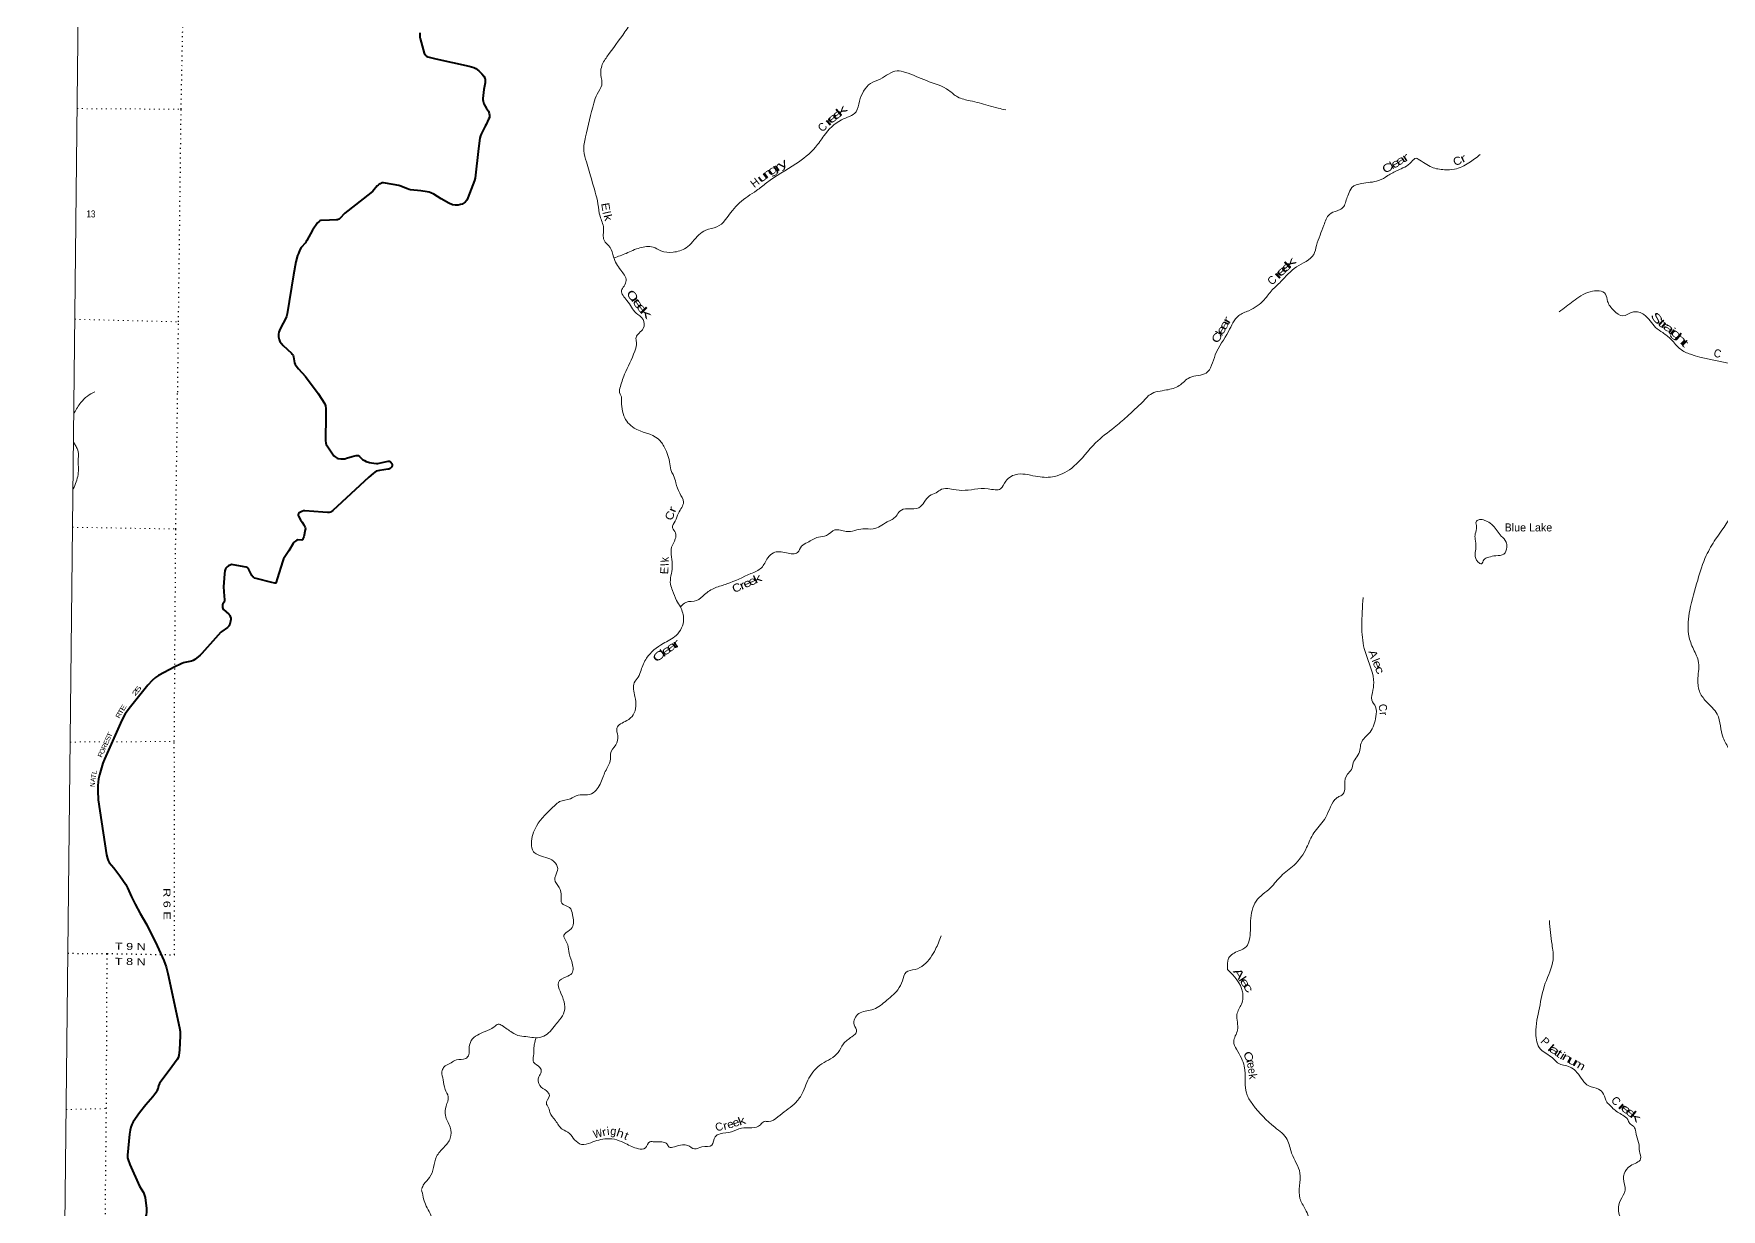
# Model space of a CAD drawing. Header units: feet. Extents: x -254670 to 6, y -549186 to -364975.
# Drawn here: x -254670 to -212493, y -476851 to -447486 of the extents above; entities that cross this region are included whole.
import ezdxf
from ezdxf.enums import TextEntityAlignment as Align

# ---------------------------------------------------------------- set-up
doc = ezdxf.new("R2010")
doc.units = ezdxf.units.FT
doc.header["$LTSCALE"] = 80
doc.linetypes.add('DOTTED', pattern=[1.5, 0.3, -1.2])
for name, color, linetype, lineweight in [('26', 7, 'Continuous', 40), ('39', 7, 'Continuous', 13), ('4', 7, 'Continuous', 13), ('6', 7, 'DOTTED', 25), ('7', 7, 'DOTTED', 13)]:
    doc.layers.add(name, color=color, linetype=linetype, lineweight=lineweight)
doc.layers.add('27', color=7, linetype='Continuous')
doc.layers.add('41', color=7, linetype='Continuous')

msp = doc.modelspace()

# ---------------------------------------------------------------- linework, layer by layer
at = {"layer": '26'}
for points in [[(-245017.01, -447465.41), (-245023.12, -447531.09), (-245022.36, -447566.99), (-245014.76, -447607.95), (-244908.47, -447967.29), (-244895.65, -447999.3), (-244875.8, -448025.27), (-244852.9, -448045.13), (-244821.75, -448061.16), (-244621.93, -448114.76), (-243785.96, -448295.64), (-243673.57, -448328.5), (-243620.14, -448352.94), (-243542.28, -448414.04), (-243473.58, -448484.31), (-243423.2, -448543.89), (-243395.72, -448586.66), (-243386.22, -448631.83), (-243389.61, -448711.92), (-243416.45, -448874.36), (-243445.34, -449100.7), (-243445.34, -449129.72), (-243439.53, -449169.24), (-243417.86, -449232.07), (-243350.27, -449349.53), (-243307.94, -449423.02), (-243289.62, -449474.95), (-243279.71, -449518.5), (-243275.91, -449551.35), (-243282.76, -449579.6), (-243300.31, -449623.13), (-243359.08, -449749.1), (-243384.09, -449797.75)], [(-243384.09, -449797.75), (-243489.63, -449989.77), (-243506.49, -450035.84), (-243521.69, -450096.7), (-243556.07, -450354.38), (-243638.86, -451090.15), (-243656.05, -451150.74), (-243817.92, -451585.26), (-243847.65, -451643.39), (-243890.4, -451690.75), (-243933.14, -451724.36), (-243958.34, -451738.87), (-244005.44, -451752.82), (-244064.43, -451767.13), (-244091.16, -451767.89), (-244130.08, -451767.13), (-244201.83, -451756.43), (-244297.91, -451717.73), (-244484.8, -451612.13), (-244670.53, -451493.7), (-244743.14, -451459.11), (-244783.51, -451443.29), (-244833.89, -451432.59), (-244991.18, -451408.71), (-245249.71, -451384.24), (-245288.07, -451378.37), (-245329.29, -451363.09), (-245477.07, -451298.03), (-245497.22, -451289.77), (-245541.5, -451277.55), (-245881.18, -451214.15), (-245928.51, -451212.63), (-245960.57, -451212.63), (-245984.99, -451217.21), (-246015.53, -451232.49), (-246036.9, -451246.23), (-246059.8, -451264.57), (-246083.1, -451287.77), (-246194.14, -451414.27), (-246246.65, -451461.76), (-246893.61, -451969.03), (-247017.78, -452100.92), (-247036.1, -452116.2), (-247058.89, -452126.92), (-247080.37, -452133), (-247106.33, -452137.58), (-247279.93, -452141.25), (-247492.57, -452151.33), (-247518.52, -452158.97), (-247539.41, -452173.01), (-247575.01, -452207.85), (-247701.67, -452389.2), (-247844.65, -452651.92), (-247858.21, -452677.59), (-247879.59, -452706.62), (-247983.4, -452825.77), (-248017.22, -452884.01), (-248055.15, -452970.89), (-248074.24, -453026.65), (-248116.7, -453185.63), (-248180.44, -453509.95), (-248339.5, -454481.45), (-248355.91, -454551.95), (-248375.76, -454603.89), (-248439.86, -454716.77), (-248476.52, -454787.2), (-248528.43, -454895.65), (-248545.98, -454937.67), (-248552.91, -454990.04), (-248552.09, -455055.29), (-248536.82, -455120.98), (-248518.5, -455171.39), (-248480.63, -455224.27), (-248436.06, -455275.26), (-248229.21, -455462.39), (-248207.83, -455489.89), (-248196.38, -455506.27), (-248186.46, -455526.55), (-248177.3, -455557.1), (-248149.56, -455703.91), (-248136.08, -455744.99), (-248114.71, -455781.66), (-248055.81, -455856.15), (-247874.37, -456046.03), (-247561.71, -456474.86)], [(-247561.71, -456474.86), (-247396.65, -456730.37), (-247385.88, -456753.43), (-247380.31, -456779.45), (-247371.29, -456849.08), (-247368.23, -457009.85), (-247378.09, -457654.8), (-247370.09, -457707.74), (-247358.95, -457743.05), (-247322.83, -457805.85), (-247165.69, -458025.85), (-247137.93, -458051.55), (-247114.72, -458069.2), (-247089.64, -458085), (-247057.14, -458095.22), (-246997.71, -458108.23), (-246937.53, -458107.65), (-246891.84, -458100.79), (-246854.7, -458091.5), (-246708.5, -458042.77), (-246611.39, -458019.02), (-246585.39, -458017.16), (-246563.98, -458023.57), (-246529.67, -458045.04), (-246452.23, -458118.71), (-246405.23, -458150.04), (-246361.58, -458168.63), (-246276.2, -458196.17), (-246227.86, -458207.66), (-246169.35, -458215.09), (-246099.7, -458219.74), (-246066.27, -458219.74), (-246035.62, -458213.74), (-245814.14, -458163.51), (-245795.57, -458161.65), (-245780.62, -458165.09), (-245763.07, -458174.66), (-245744.49, -458191.39), (-245722.21, -458220.19), (-245716.63, -458233.2), (-245714.94, -458249.9), (-245714.78, -458277.8), (-245721.28, -458297.32), (-245727.78, -458311.26), (-245747.51, -458332.08), (-245758.42, -458341.92), (-245776.53, -458353.53), (-245792.78, -458359.58), (-245817.9, -458363.79), (-245918.25, -458375.22), (-246024.65, -458392.64), (-246073.7, -458403.71), (-246108.99, -458416.72), (-246146.13, -458435.31), (-246189.57, -458467.97), (-246294.44, -458565.78), (-247197.9, -459394.05), (-247256.8, -459435.14), (-247290.23, -459446.3), (-247326.58, -459447.5), (-247442.85, -459438.73), (-247891.9, -459401.78), (-247926.35, -459404.48), (-247966.28, -459417.49), (-248016.43, -459441.65), (-248035.93, -459457.45), (-248052.65, -459477.89), (-248061.01, -459495.54), (-248061.93, -459504.84), (-248059.07, -459519.29), (-248052.65, -459538.29), (-248003.54, -459626.13), (-247962.42, -459687.79)], [(-247962.42, -459687.79), (-247916.07, -459757.29), (-247898.96, -459784.99), (-247886.89, -459819.37), (-247880.38, -459851.89), (-247882.7, -459878.06), (-247921.87, -460056.65), (-247940.27, -460104.18), (-247947.7, -460119.05), (-247955.6, -460129.73), (-247968.46, -460134.73), (-248066.72, -460132.1), (-248092.57, -460139.49), (-248129.72, -460159.93), (-248155.72, -460178.52), (-248170.12, -460194.77), (-248187.56, -460215.75), (-248294.97, -460401.95), (-248424.54, -460606.1), (-248446.38, -460655.2), (-248583.95, -461105.44), (-248607.96, -461186.71), (-248620.66, -461207.69), (-248645.11, -461209.02), (-248716.86, -461195.04), (-249113.39, -461096.12), (-249149.36, -461083.56), (-249177.22, -461063.12), (-249192.08, -461051.97), (-249217.2, -461015.09), (-249290.55, -460869.96), (-249316.52, -460834.53), (-249335.09, -460819.67), (-249364.38, -460807.21), (-249688.95, -460748.92), (-249720.48, -460748.11), (-249746.48, -460751.83), (-249798.48, -460775.99), (-249835.63, -460800.15), (-249865.94, -460832.21), (-249876.49, -460852.18), (-249891.35, -460898.64), (-249902.91, -460978.67), (-249926.89, -461300.02), (-249908.24, -461537.25), (-249901.1, -461622.05), (-249902.93, -461655.83), (-249906.68, -461671.3), (-249912.25, -461681.52), (-249945.21, -461730.3), (-249950.32, -461740.06), (-249953.67, -461755.99), (-249955.43, -461786.99), (-249951.71, -461820.44), (-249942.43, -461846.46), (-249928.25, -461866.66), (-249796.59, -461986.04), (-249783.16, -462001.17), (-249772.94, -462018.82), (-249760.87, -462046.7), (-249747.87, -462083.87), (-249744.16, -462101.52), (-249745.25, -462120.98), (-249769.7, -462231.14), (-249781.3, -462258.56), (-249795.7, -462283.18), (-249811.02, -462301.3), (-249830.67, -462319.38), (-249967.03, -462414.67), (-249991.8, -462434.92), (-250131.07, -462582.75), (-250470.82, -462971.72), (-250510.68, -463010.39), (-250645.4, -463120.39), (-250685.98, -463145.94), (-250727.12, -463161.28), (-250890.56, -463191.01), (-250927, -463204.72), (-250970.42, -463220.75), (-251002, -463235.62)], [(-251002, -463235.62), (-251146.21, -463303.82), (-251549.89, -463518.09), (-251579.61, -463536.68), (-251627.14, -463570.08), (-251712.4, -463645.4), (-251818.8, -463757.77), (-252255.25, -464301.6), (-252381.02, -464477.96), (-252469.84, -464635.83), (-252904.77, -465607.88), (-252941.5, -465703.9), (-253027.35, -465998.15), (-253050.14, -466097.06), (-253068.21, -466262.04), (-253071.99, -466398.33), (-253057.27, -466621.47), (-252850.83, -467993.15), (-252826.76, -468090.72), (-252808.18, -468139.04), (-252785.81, -468188.47), (-252666.28, -468325.85), (-252519.06, -468525.7), (-252366.15, -468741.17), (-252324.26, -468820.29), (-252225.32, -469045.95), (-252138.18, -469233.37), (-252009.16, -469459.22), (-251840.38, -469745.61), (-251584.76, -470267.63), (-251418.49, -470638.4), (-251363.23, -470792.85), (-251320.11, -470958.5), (-251025.2, -472316.76), (-251011.88, -472413.21), (-251006.62, -472519.33), (-251026.61, -472867.24), (-251043.77, -473009.95), (-251058.63, -473067.56), (-251084.24, -473114.04), (-251215.68, -473294.06), (-251358.16, -473486.93)], [(-251358.16, -473486.93), (-251492.3, -473657.6), (-251523.01, -473710.1), (-251549.88, -473769.1), (-251572.17, -473849.01), (-251590.3, -473894.54), (-251622.31, -473945.65), (-251691.45, -474040.6), (-251865.11, -474238.45), (-252028.79, -474444.39), (-252186.55, -474666.45), (-252217.56, -474732.68), (-252239.85, -474803.3), (-252260.28, -474877.64), (-252276.66, -474979.35), (-252323.91, -475503.51), (-252322.49, -475564.32), (-252307.63, -475620.07), (-252267.1, -475730.93), (-252025.64, -476274.96), (-251987.76, -476338.28)], [(-251987.76, -476338.28), (-251930.32, -476434.3), (-251902.74, -476504.67), (-251887.88, -476558.57), (-251865.72, -476699.94), (-251854.45, -476824.32), (-251853.52, -476886.58), (-251855.38, -476920.03), (-251863.74, -476989.72), (-251902.4, -477135.75), (-251973.95, -477362.37), (-252088.21, -477689.18)]]:
    msp.add_lwpolyline(points, dxfattribs=at)
at = {"layer": '39'}
for points in [[(-227897.2, -445365.16), (-228236.91, -445401.37), (-228494.25, -445519.94), (-228685.19, -445497.87), (-229133.48, -445606.43), (-229825.01, -445763.23), (-229983.89, -445925.99), (-230281.48, -446112.88), (-230593.06, -446159.13), (-231003.06, -446100.93), (-231332.69, -446070.84), (-231997.93, -445936.34), (-232675.23, -445807.86), (-233406.81, -445697.47), (-233639.95, -445657.32), (-233816.67, -445380.1), (-234047.54, -444859.8), (-234310.72, -444634.82), (-234541.81, -444514.31), (-234700.62, -444556.53), (-235148.99, -444795.67), (-235275.67, -444890.11), (-235543.03, -444948.42), (-235742.04, -444984.61), (-236097.75, -444872.16), (-236540.01, -444968.66), (-236716.98, -445137.44), (-237102.98, -445284.16), (-237748.34, -445535.39), (-238092.21, -445830.77), (-238556.67, -446094.02), (-239216.02, -446212.65), (-239489.45, -446351.32), (-239602.2, -446690.86), (-239708.96, -447106.75), (-239894.07, -447440.28), (-240344.66, -448061.14), (-240483.49, -448326.35), (-240495.66, -448517.21), (-240473.69, -448770.35), (-240588.38, -448991.36), (-240670.92, -449216.39), (-240878.42, -450064.23), (-240922.83, -450409.8), (-240856.65, -450687.03), (-240724.25, -451145.08), (-240569.81, -451737.72), (-240515.71, -452043.09), (-240427.43, -452342.42), (-240415.54, -452643.78), (-240264.89, -452822.56), (-240180.6, -453057.6), (-239997.87, -453393.09), (-239863.34, -453646.21), (-239915.68, -453790.86), (-239978.06, -453903.38), (-239843.52, -454146.45), (-239616.56, -454461.84), (-239439.77, -454622.54), (-239435.88, -454847.55), (-239616.9, -455074.6), (-239608.93, -455193.13), (-239649.26, -455418.15), (-239902.83, -455992.77), (-240019.61, -456342.36), (-240033.72, -456414.69), (-239979.52, -456553.45)], [(-240164.97, -453086.53), (-239862.97, -452971.17), (-239519.18, -452832.49), (-239191.54, -452818.38), (-238994.61, -452906.75), (-238689.11, -452942.87), (-238367.45, -452834.33), (-238045.67, -452510.83), (-237872.74, -452394.27), (-237597.32, -452311.86), (-237207.15, -451899.95), (-236823.05, -451548.31), (-236605.89, -451403.63), (-236354.53, -451208.71), (-235622.62, -450734.47), (-235131.95, -450320.53), (-234920.74, -450035.22), (-234480.33, -449637.36), (-234116.41, -449434.4), (-234029.83, -449173.21), (-233754.21, -448727.16), (-233510.94, -448616.62), (-233090.74, -448413.65), (-232879.7, -448449.78), (-232359.23, -448656.63), (-231796.56, -448901.65), (-231579.57, -449064.35), (-231262.04, -449158.73), (-230817.9, -449277.2), (-230566.68, -449343.46), (-230375.76, -449387.63)], [(-221912.15, -451775.87), (-221813.27, -451495.67), (-221726.83, -451328.84), (-221483.92, -451224.55), (-221056.42, -451152.67), (-220823.52, -451030.27), (-220582.59, -450897.82), (-220235.24, -450687.07), (-220118.76, -450596.7), (-220070.62, -450616.87), (-219725.64, -450822.44), (-219412.64, -450881.14), (-219161.79, -450871.39), (-218800.43, -450710.93), (-218517.29, -450502.11)], [(-226947.49, -456681.23), (-226761.69, -456495.08), (-226357.61, -456384.52), (-226037.96, -456275.99), (-225778.56, -456075.04), (-225368.46, -455962.48), (-225139.06, -455510.41), (-224807.09, -454921.71), (-224553.61, -454525.89), (-224296.26, -454403.3), (-223914.2, -454130.01), (-223713.07, -453884.88), (-223501.9, -453677.92), (-223111.76, -453310.2), (-222679.43, -452998.74), (-222606.95, -452771.71), (-222423.76, -452269.42), (-222284.91, -451998.18), (-222093.91, -451905.73), (-221975.29, -451853.48), (-221912.15, -451775.87)], [(-216542.15, -454430.42), (-216194.75, -454169.39), (-215767.09, -453928.56), (-215385.86, -453989.36), (-215333.85, -454170.43), (-215179.53, -454397.89), (-214954.9, -454534.93), (-214689.92, -454434.69), (-214425.09, -454501.38), (-214132.39, -454819.51), (-213955.91, -454952.46), (-213743.35, -455123.68), (-213514.79, -455363.29), (-213262.06, -455492.32), (-212317.08, -455718.72), (-211937.94, -455872.04), (-211577.13, -456322.99), (-211442.9, -456578.58), (-211401.98, -456846.38)], [(-253655.81, -456959.51), (-253490.66, -456695.62), (-253330.49, -456538.25), (-253146.67, -456431.36)], [(-239979.52, -456553.45), (-239920.68, -457031.25), (-239666.25, -457335.18), (-239061.89, -457606.13), (-238903.08, -457818.71), (-238770.2, -458232.11), (-238731.75, -458423.47), (-238678.36, -458518.46), (-238621.8, -458705.97), (-238525.65, -458960.2), (-238429.27, -459188.28), (-238554.29, -459458.57), (-238638.55, -459664.89), (-238704.32, -459827.15), (-238629.14, -459956.52), (-238636.52, -460105.24), (-238726.82, -460313.52), (-238711.22, -460808.28), (-238755.3, -461236.15), (-238704.5, -461395.45), (-238602.27, -461643.7), (-238500.91, -461803.18)], [(-226947.49, -456681.23), (-227348.5, -457052.11), (-227666.42, -457322.64), (-228130.02, -457704.43), (-228673.85, -458290.57), (-229160.41, -458545.48), (-229570.36, -458549.76), (-230076.15, -458488.82), (-230377.11, -458660.99), (-230503.43, -458852.85), (-230814.89, -458854.01), (-231470.28, -458892.23), (-231769.33, -458855.31), (-231980.4, -458865.43), (-232115.82, -458952.66), (-232279.27, -459029.58), (-232545.18, -459324.71), (-232826.72, -459350.28), (-233026.21, -459412.79), (-233113.72, -459534.63), (-233340.09, -459681.34), (-233691.3, -459855.06), (-233944.45, -459852.73), (-234360.99, -459919.28), (-234647.97, -459880.46), (-234856.17, -460017.28), (-235059.5, -460059.65), (-235331.98, -460193.88), (-235477.5, -460287.04), (-235577.35, -460440.94), (-235856.77, -460454.46), (-236184.26, -460451.46), (-236322.06, -460578.88), (-236483.05, -460826.72), (-236747.6, -460973.08), (-237344.68, -461228.98), (-237638.95, -461328.83), (-237903.65, -461491.27), (-238101.96, -461644.27), (-238367.6, -461690.09), (-238501.25, -461803.47)], [(-211402.57, -456842.53), (-211211.83, -457359.96), (-211158.19, -457702.02), (-211360.58, -458124.08), (-211655.52, -458487.63), (-211934.38, -458865.29), (-212106.34, -459190.85), (-212231.92, -459492.35), (-212634.2, -460111.17), (-212866.79, -460523.12), (-213081.69, -461132.22), (-213278.77, -461886.19), (-213310.31, -462485.57), (-213206.28, -462819.67), (-213065.96, -463145.79), (-213074.98, -463580.26), (-213039.43, -463906.2), (-212874.78, -464159.95), (-212591.43, -464486.33), (-212445.64, -465073.96), (-212303.22, -465357.84), (-212255.53, -465657.65), (-212226.1, -466015.75), (-212085.25, -466098.48), (-211942.37, -466175.17), (-211697.31, -466505.51), (-211669.89, -466865.62), (-211799.93, -467364.25), (-211796.93, -467832.94), (-211771.44, -468154.83), (-211679.4, -468440.63), (-211553.11, -468730.52), (-211446.73, -468911.75), (-211322.42, -469185.54), (-211214.22, -469457.3), (-211103.73, -469600.32), (-210947.12, -469846.01), (-210718.26, -470218.55), (-210674.18, -470327.26), (-210602.13, -470544.63), (-210516.19, -470858.59), (-210346.37, -471508.62), (-210348.68, -471643.38), (-210479.71, -471679.36), (-210612.75, -471713.31), (-210637.12, -471799.76), (-210474.19, -471918.74), (-210293.18, -472061.88), (-210249.63, -472411.97), (-210286.26, -472580.87), (-210240.36, -472776.07), (-210260.95, -472981.21), (-210297.6, -473156.15), (-210219.44, -473343.36), (-210143.45, -473602.99), (-210134.2, -473979.16), (-210099.12, -474518.31), (-209991.11, -474874.55), (-209953.33, -475101.92), (-209958.25, -475508.24), (-209964.81, -475739.55), (-209880.69, -475967.01), (-209814.93, -476297.02), (-209791.21, -476504.25), (-209721.12, -476697.48), (-209612.66, -476850.55)], [(-253681.09, -458857.32), (-253563.3, -458498.5), (-253557.73, -458106.47), (-253573.64, -457867.06), (-253625.03, -457774.1), (-253670.49, -457691.25)], [(-218467.95, -459619.89), (-218554.31, -459625.74), (-218616.87, -459675.91), (-218607.07, -459800.64), (-218641.71, -459979.61), (-218644.02, -460112.37), (-218624.32, -460315.57), (-218644.85, -460488.52), (-218568.72, -460683.78), (-218484.19, -460724.16), (-218427.56, -460625.7), (-218304.52, -460561.55), (-218127.15, -460523.65), (-217923.58, -460483.79), (-217854.7, -460312.94), (-217866.5, -460182.16), (-217991.1, -460037.11), (-218194, -459775.24), (-218344.87, -459666.35), (-218467.95, -459619.89)], [(-238500.91, -461803.18), (-238427.71, -462113.78), (-238612.19, -462514.22), (-238941.59, -462720.3), (-239350.78, -463084.49), (-239492.13, -463382.78), (-239564.03, -463555.04), (-239659.75, -463696.92), (-239642.8, -464042.9), (-239685.11, -464496.92), (-239849.2, -464644.2), (-240096.03, -464830.94), (-240073.66, -465022.15), (-240119.92, -465248.93), (-240256.62, -465476.89), (-240253.74, -465601.58), (-240329.92, -465803.95), (-240463.25, -466104.33), (-240644.9, -466414.31), (-240832.54, -466499.04), (-241065.69, -466506.96), (-241257.42, -466599.7), (-241525.28, -466667.61), (-241646.71, -466763.01), (-242105.49, -467277.55), (-242232.05, -467716.72), (-242179.63, -467918.26), (-242081.82, -467989.53), (-241679.44, -468154.08), (-241574.62, -468338.01), (-241630.58, -468526.49), (-241647.42, -468610.78), (-241538.72, -468810.84), (-241484.55, -469040.55), (-241471.97, -469203.52), (-241278.06, -469313.88), (-241201.33, -469493.53), (-241212.25, -469811.11), (-241362.12, -469940.43), (-241416.93, -470002.25), (-241342.32, -470193.95), (-241300, -470401.43), (-241224.02, -470663.51), (-241222.69, -470959.09), (-241360.09, -471044.29), (-241556.28, -471185.24), (-241516.1, -471406.78), (-241414.01, -471671.11), (-241410.18, -471912.43), (-241526.56, -472116.44), (-241630.22, -472246.18), (-241766.33, -472409.81), (-241918.06, -472523.02), (-242129.44, -472567.33), (-242320.11, -472543.46), (-242516.82, -472521.55), (-242714.95, -472433.27), (-242964.58, -472264.1), (-243060.7, -472229.04), (-243165.8, -472296.44), (-243383.83, -472409.04), (-243733.52, -472637.06), (-243787.55, -472833.6), (-243794.98, -472988.35), (-243874.21, -473084.14), (-244107.64, -473122.21), (-244240.89, -473191.36), (-244424.8, -473308.3), (-244467.96, -473414.47), (-244437.62, -473613.8), (-244389.58, -473855.52), (-244308.91, -474043.25), (-244361.22, -474271.98), (-244381.44, -474507.04), (-244265.53, -474797.64), (-244260.03, -475077.17), (-244420.84, -475304.9), (-244601.75, -475534.47), (-244777.34, -476061.66), (-244917.45, -476223.23), (-244972.77, -476341.35)], [(-221445.62, -461569.68), (-221475.39, -462281.7), (-221414.17, -462845.04), (-221182.19, -463627.95), (-221198.87, -463885.39), (-221223.59, -464132.77), (-221133.3, -464299.89), (-221123.76, -464543.3), (-221271.69, -464935.28), (-221495.93, -465210.45), (-221524.51, -465381.38), (-221599.42, -465550.21), (-221690.41, -465698.9), (-221735.1, -465863.77), (-221836.09, -465984.28), (-221903.12, -466229.56), (-221907.52, -466398.52), (-221956.07, -466490.96), (-222049.7, -466540.7)], [(-224829.69, -470862.2), (-224805.02, -470578.93), (-224554.22, -470398.26), (-224360.33, -470289.46), (-224288.53, -470127.25), (-224256, -469642.99), (-224118.96, -469155.66), (-223754.21, -468817.2), (-223494.37, -468526.03), (-223166.36, -468251.57), (-222854.98, -467816.1), (-222676.84, -467449.79), (-222410.57, -467114.45), (-222146.86, -466618.23), (-222092.13, -466566.45), (-222049.7, -466540.7)], [(-216789.27, -469640.31), (-216722.07, -470233.84), (-216696.74, -470624.12), (-216891.43, -471207.11), (-217037.83, -471818.35), (-217127.87, -472455.84), (-217009.88, -472852.33), (-216708.16, -473072.13), (-216539.25, -473219.28), (-216396.07, -473256.24), (-216098.5, -473433.3), (-215803.08, -473769.76), (-215557.47, -473850.66), (-215434.84, -473975.6), (-215352.68, -474174.89), (-215268.24, -474257.51), (-215199.9, -474330.05), (-214956.5, -474501.47), (-214827.8, -474610.33), (-214783.68, -474702.94), (-214679.1, -474785.6), (-214631.03, -474916.44), (-214613.1, -475004.98), (-214547.12, -475238.43), (-214537.4, -475397.36), (-214509.62, -475592.53), (-214763.86, -475767.07), (-214917.42, -475969.96), (-214937.81, -476080.56), (-214896.15, -476378.34), (-215011.54, -476627.56), (-215062.41, -476856.78), (-215004.74, -477200.86), (-215007.19, -477397.98), (-214727.39, -477511.14), (-214566.47, -477628.1), (-214544.56, -477738.77), (-214417.92, -477871.76), (-214285.04, -477910.22), (-214214.84, -478053.17), (-214180.86, -478177.94), (-214205.78, -478513.82), (-214103.53, -478741.31), (-213973.88, -478877.11)], [(-231991.35, -470022.39), (-232131.02, -470356.89), (-232255.5, -470566.86), (-232641.95, -470860.89), (-232867.64, -470931.2), (-232959.99, -471143.48), (-233074.53, -471365.61), (-233388.71, -471666.34), (-233722.1, -471870.38), (-234050.47, -471963.87), (-234163.51, -472242.32), (-234102.74, -472409.76), (-234220.48, -472541.38), (-234435.12, -472722.38), (-234565.64, -472934.31), (-234972.11, -473220.11), (-235296.83, -473575.03), (-235489.67, -474011.58), (-235666.4, -474223.08), (-236069.13, -474539.08), (-236309.35, -474661.54), (-236417.83, -474658.53), (-236506.97, -474738.14), (-236722.68, -474816.58), (-236981.95, -474824.26), (-237229.95, -474918.49), (-237517.74, -474968.13), (-237638.96, -475041.41), (-237721.21, -475247.75), (-237968.8, -475295.75), (-238152.09, -475344.33), (-238326.08, -475254.27), (-238452.58, -475245.06), (-238657.96, -475291.43), (-238786.63, -475300.31), (-238840.19, -475223.41), (-239151.13, -475168.28), (-239269.65, -475165.18), (-239383.57, -475318.96), (-239558.57, -475339.47), (-239876.88, -475209.88), (-240095.07, -475119.41), (-240343.95, -475088.97), (-240742.7, -475187.86), (-240978.17, -475229.93), (-241151.93, -475113.73), (-241283.11, -474955.7), (-241458.98, -474851.54), (-241629.84, -474636.84), (-241772.6, -474426.43), (-241817.49, -474281.25), (-241857.09, -474216.54), (-241782.88, -474010.13), (-241854.17, -473894.87), (-242019.72, -473760.65), (-242045.86, -473541.25), (-241986.53, -473425.17), (-242021.62, -473306.22), (-242177.19, -473178.13), (-242179.78, -473021.27), (-242167.78, -472806.24), (-242156.95, -472719.88), (-242115.5, -472568.58)], [(-224829.69, -470862.2), (-224458.98, -471416.52), (-224483.88, -471723.92), (-224596.74, -471982.26), (-224580.21, -472374.49), (-224679.3, -472665.12), (-224610.7, -472854.75), (-224486.11, -473075.05), (-224413.62, -473278.79), (-224341.8, -473999.26), (-224199.28, -474235.81), (-223649.86, -474803.84), (-223341.2, -475110.28), (-223229.75, -475449.09), (-223023.31, -475949.62), (-223023.02, -476580.96), (-222888.85, -476851.62), (-222806.16, -477039.37), (-222653.43, -477479.09), (-222479.53, -477579.21), (-222331.85, -477691.15), (-222286.72, -477810.19), (-222211.27, -478130.58), (-222170.93, -478221.22)], [(-244974.93, -476357.42), (-244879.8, -476724.23), (-244712.48, -477105.78), (-244709.15, -477182.21), (-244915, -477280.85), (-245139.61, -477453.72), (-245280.19, -477667.57), (-245292.6, -477926.83), (-245190.35, -478394.23), (-245072.32, -478893.96), (-245104.94, -479167.1), (-245144.05, -479490.46), (-245114.6, -479788.3), (-245093.62, -479911.15), (-245058.69, -480048.19), (-245027.31, -480132.93), (-245058.42, -480460.37), (-245201.56, -480734.52), (-245369.75, -480889.81), (-245394.57, -480967.99), (-245368.95, -481022.52), (-245418.15, -481130.64), (-245453.57, -481269.05), (-245367.03, -481253.76), (-245345.84, -481354.48), (-245373.82, -481559.31), (-245487.3, -481664.84), (-245557.19, -482058.28), (-245609.77, -482317.17), (-245570.47, -482414.04), (-245581.48, -482520.51), (-245550.59, -482659.52), (-245583.49, -482741.66), (-245508.66, -482909.23), (-245531.45, -482985.42), (-245644.17, -483227.68), (-245693.79, -483382.04), (-245664.95, -483525.06), (-245595.67, -483640.3), (-245564.37, -483733.08), (-245454.06, -483977.38), (-245378.5, -484285.7), (-245462.47, -484681.03), (-245546.7, -484885.34), (-245566.47, -485070.14), (-245725.05, -485716.11), (-245664.42, -485899.63), (-245520.33, -486184.46), (-245519.6, -486325.21), (-245665.59, -486822.44), (-245654.49, -486895.77), (-245644.68, -487043.87), (-245718.6, -487218.12), (-245833.87, -487520.67), (-245973.21, -487680.17), (-246160.31, -488064.57), (-246223.98, -488216.79), (-246384.78, -488223.36), (-246879.7, -488291.2), (-247021.43, -488410.54), (-247016.43, -488523.18), (-246901.49, -488699.16), (-246934.69, -488815.47), (-247012.79, -489007.78), (-247078.46, -489379.15), (-247117.09, -489429.06), (-247145.8, -489493.14), (-247147.43, -489672.07), (-247272.82, -489982.57), (-247538.63, -490267.65), (-247559.45, -490347.88), (-247471.83, -490435.15), (-247478.92, -490551.7), (-247730.69, -490838.92), (-247771.82, -490943.1), (-247702.89, -491096.54), (-247683.54, -491179.15), (-247592.57, -491338.83), (-247633.32, -491400.78), (-247730.25, -491454.18), (-247713.55, -491607.14), (-247636.48, -491748.6), (-247698.89, -491762.1), (-247795.57, -491787.35), (-247764.61, -491918.32), (-247769.61, -492026.85), (-247733.63, -492268.46), (-247685.96, -492550.39), (-247761.59, -492692.45), (-247826.78, -492790.37), (-247771.55, -492903.48)]]:
    msp.add_spline(points, degree=3, dxfattribs=at)
at = {"layer": '4'}
msp.add_lwpolyline([(-252658.03, -364975.08), (-221076.82, -365300.9), (-189495.2, -365583.27), (-157913.21, -365822.21), (-126330.93, -366017.71), (-94748.41, -366181.36), (-63165.71, -366278.36), (-31582.88, -366343.53), (0, -366365.25), (0, -549186.32), (-31834.36, -549164.42), (-63668.65, -549098.74), (-95502.83, -548989.26), (-127336.83, -548836.01), (-159170.57, -548638.96), (-191004.03, -548398.11), (-222837.12, -548113.49), (-254669.8, -547785.08)], close=True, dxfattribs=at)
msp.add_lwpolyline([(-252658.03, -364975.08), (-221076.82, -365300.9), (-189495.2, -365583.27), (-157913.21, -365822.21), (-126330.93, -366017.71), (-94748.41, -366181.36), (-63165.71, -366278.36), (-31582.88, -366343.53), (0, -366365.25), (0, -549186.32), (-31834.36, -549164.42), (-63668.65, -549098.74), (-95502.83, -548989.26), (-127336.83, -548836.01), (-159170.57, -548638.96), (-191004.03, -548398.11), (-222837.12, -548113.49), (-254669.8, -547785.08)], close=True, dxfattribs=at)
at = {"layer": '6'}
for points in [[(-251072.74, -456436.89), (-251051.62, -454682.53), (-250986.36, -449370.61), (-250880.93, -444100.88), (-250847.85, -438819.1), (-250792.67, -433565.45), (-250739.47, -429834.21)], [(-253818.82, -470456.57), (-252836.12, -470462.46), (-251150.58, -470494.01), (-251156.42, -465165.76), (-251120.25, -459857.99), (-251072.74, -456436.89)], [(-253141.46, -502115.04), (-253109.62, -500786.48), (-253041.31, -495479.01), (-253001.69, -490233.61), (-252947.56, -484940.08), (-252907.23, -479616.27), (-252853.22, -474334.8), (-252836.12, -470462.46)]]:
    msp.add_lwpolyline(points, dxfattribs=at)
at = {"layer": '7'}
for p, q in [((-253586.61, -449355.63), (-250986.36, -449370.61)), ((-253644.53, -454618.47), (-251051.62, -454682.53)), ((-253701.7, -459813.78), (-251120.25, -459857.99)), ((-253760.74, -465179.38), (-252988.24, -465175.34)), ((-252723.98, -465173.96), (-251156.42, -465165.76)), ((-253861.77, -474359.45), (-252853.22, -474334.8))]:
    msp.add_line(p, q, dxfattribs=at)

# ---------------------------------------------------------------- texts
at = {"layer": '27'}
for s, rotation, width, p in [('2', 51.251, 1.85, (-252084.68, -463976.46)), ('5', 51.251, 1.85, (-252014.53, -463893.25)), ('T', 60.637, 1.5, (-252442.52, -464447.62)), ('E', 58.506, 1.4, (-252382.56, -464352.19)), ('R', 60.637, 1.2, (-252496.28, -464540.06)), ('E', 65.895, 1.2, (-252804.28, -465211.89)), ('S', 65.895, 1.2, (-252760.43, -465112.59)), ('T', 65.895, 1.35, (-252718.43, -465022.59)), ('F', 65.895, 1.25, (-252945.11, -465522.8)), ('O', 65.895, 1.05, (-252903.11, -465432.79)), ('R', 65.895, 1.1, (-252853.69, -465322.34)), ('TL', 79.025, 1.1, (-253103.89, -465992.98)), ('N', 85.411, 0.75, (-253139.96, -466248.43)), ('A', 80.749, 0.9, (-253128.39, -466131.92))]:
    msp.add_text(s, height=120, rotation=rotation, dxfattribs=dict(at, width=width)).set_placement(p, align=Align.CENTER)
at = {"layer": '41'}
for s, rotation, width, p in [('r', 42.063, 2.15, (-234732.59, -449743.59)), ('e', 40.706, 1.85, (-234642.75, -449663.15)), ('e', 39.706, 1.8, (-234533.8, -449575.22)), ('k', 40.438, 2.1, (-234421.45, -449480.3)), ('g', 35.978, 1.8, (-236151.48, -450967.43)), ('r', 33.978, 1.8, (-236022.32, -450892.58)), ('y', 31.978, 1.65, (-235904.83, -450817.67)), ('C', 28.679, 1.3, (-220790.3, -450920.91)), ('l', 28.92, 1.2, (-220683.18, -450861.99)), ('e', 28.92, 1.45, (-220590.14, -450810.59)), ('a', 30.615, 1.6, (-220462.73, -450729)), ('r', 31.881, 1.7, (-220331.51, -450651.29)), ('C', 20.092, 1.1, (-219052.41, -450754.17)), ('r', 25.331, 1.5, (-218900.58, -450683.74)), ('u', 37.718, 1.9, (-236391.27, -451135.99)), ('n', 37.303, 1.85, (-236275.85, -451053.12)), ('E', 279.515, 1.15, (-240472.46, -451825.57)), ('k', 283.662, 1.2, (-240410.52, -452101.72)), ('r', 44.189, 2.25, (-223497.61, -453564.54)), ('e', 43.519, 2, (-223409.66, -453478.47)), ('e', 43.519, 2, (-223304.84, -453380.72)), ('k', 43.092, 2.2, (-223201.66, -453284.76)), ('C', 304.901, 1.45, (-239791.19, -454081.63)), ('r', 304.656, 1.8, (-239707.53, -454190.13)), ('e', 304.656, 1.65, (-239646.96, -454282.47)), ('e', 306.85, 1.7, (-239550.6, -454400.16)), ('k', 314.006, 2.25, (-239441.07, -454524.78)), ('r', 60.152, 1.65, (-224762.06, -454682.5)), ('S', 307.421, 1.75, (-214179.87, -454651.27)), ('t', 317.739, 1.9, (-214050.19, -454776.02)), ('C', 60.466, 1.3, (-225015.24, -455126.81)), ('l', 60.466, 1.2, (-224955.08, -455020.62)), ('e', 60.466, 1.45, (-224904.91, -454930.35)), ('a', 60.152, 1.55, (-224832.99, -454806.11)), ('r', 320.135, 2.05, (-213960.63, -454843.64)), ('a', 322.881, 1.8, (-213864.94, -454913.13)), ('i', 322.508, 1.55, (-213769.8, -454996.76)), ('g', 320.788, 1.95, (-213672.96, -455062.55)), ('h', 317.084, 2.05, (-213566.2, -455181.06)), ('t', 318.683, 1.85, (-213464.87, -455287.43)), ('C', 348.188, 0.95, (-212606.24, -455568.13)), ('r', 67.774, 1.4, (-238618.56, -459402.94)), ('C', 67.852, 1.15, (-238680.28, -459560.9)), ('k', 93.805, 0.95, (-238799.34, -460616.52)), ('E', 86.463, 1.05, (-238810.17, -460899.9)), ('C', 22.632, 1.15, (-237062.65, -461414.76)), ('r', 22.632, 1.4, (-236923.12, -461356.59)), ('e', 23.765, 1.3, (-236802.39, -461301.47)), ('e', 23.765, 1.3, (-236672.42, -461245.93)), ('k', 25.136, 1.5, (-236540.7, -461185.29)), ('r', 35.458, 1.85, (-238556.37, -462795.85)), ('C', 39.828, 1.6, (-238986.5, -463103.32)), ('l', 36.389, 1.45, (-238892.4, -463037.63)), ('e', 36.389, 1.7, (-238806.85, -462965.67)), ('a', 36.15, 1.8, (-238680.2, -462873.76)), ('A', 288.02, 1.15, (-221284.16, -463016.44)), ('e', 291.806, 1.25, (-221177.71, -463272.35)), ('c', 293.924, 1.45, (-221118.89, -463417.28)), ('C', 280.604, 0.95, (-221047.28, -464337.95)), ('A', 303.773, 1.55, (-224627.47, -471020.49)), ('l', 303.773, 1.35, (-224539.65, -471150.83)), ('e', 303.773, 1.6, (-224473.88, -471245.86)), ('c', 303.773, 1.8, (-224394.61, -471368.88)), ('l', 319.446, 1.65, (-216815.4, -472894.11)), ('a', 325.788, 1.7, (-216714.57, -472957.33)), ('C', 299.25, 1.3, (-224394.62, -473080.42)), ('r', 291.975, 1.4, (-224347.25, -473192.46)), ('t', 326.788, 1.5, (-216595.43, -473043.08)), ('i', 328.274, 1.35, (-216510.23, -473100.55)), ('n', 330.599, 1.55, (-216393.6, -473152.14)), ('u', 333.36, 1.55, (-216250.1, -473232.33)), ('m', 330.282, 1.3, (-216083.53, -473323.68)), ('e', 279.931, 0.95, (-224312.33, -473409.91)), ('r', 317.715, 2.15, (-215024.91, -474361.22)), ('e', 322.017, 1.75, (-214927.93, -474428.62)), ('e', 321.578, 1.75, (-214812.38, -474515.91)), ('k', 319.837, 2.05, (-214700.22, -474608.68)), ('W', 14.819, 0.9, (-240547.53, -475054.63)), ('r', 12.865, 1.15, (-240393.37, -475014.8)), ('h', 341.539, 1.25, (-240040.49, -475045.14)), ('r', 13.336, 1.15, (-237365.46, -474859.01)), ('e', 16.459, 1.1, (-237231.54, -474819.44)), ('e', 18.153, 1.15, (-237090.82, -474776.29)), ('k', 19.18, 1.35, (-236942.14, -474734.17)), ('t', 337.419, 1.15, (-239896.33, -475106.97))]:
    msp.add_text(s, height=200, rotation=rotation, dxfattribs=dict(at, width=width)).set_placement(p, align=Align.CENTER)
for s, rotation, p in [('C', 45.704, (-234886.53, -449885.59)), ('H', 37.867, (-236583.94, -451285.22)), ('l', 282.515, (-240451.03, -451976.18)), ('C', 44.657, (-223653.19, -453713.25)), ('l', 93.484, (-238801.38, -460743.63)), ('l', 291.806, (-221221.64, -463169.21)), ('r', 276.402, (-221027.37, -464481.71)), ('P', 316.23, (-216960.04, -472735)), ('e', 281.876, (-224334.95, -473271.94)), ('k', 276.791, (-224296.52, -473547.13)), ('C', 312.578, (-215197.18, -474211.7)), ('i', 7.625, (-240300.63, -474999.36)), ('g', 351.996, (-240195.53, -474994.59)), ('C', 14.986, (-237514.64, -474884.79))]:
    msp.add_text(s, height=200, rotation=rotation, dxfattribs=at).set_placement(p, align=Align.CENTER)
msp.add_text('Blue Lake', height=200, dxfattribs=at).set_placement((-217906.73, -459918.02))
at = {"layer": '6', "width": 1.35}
for s, rotation, p in [('R 6 E', 270.063, (-251427.41, -468828.15)), ('T 9 N', 358.928, (-252643.72, -470365.46)), ('T 8 N', 358.928, (-252644.43, -470743.61))]:
    msp.add_text(s, height=175, rotation=rotation, dxfattribs=at).set_placement(p)
at = {"layer": '7', "width": 0.85}
msp.add_text('13', height=175, dxfattribs=at).set_placement((-253351.53, -452073.34))

doc.saveas('drawing.dxf')
